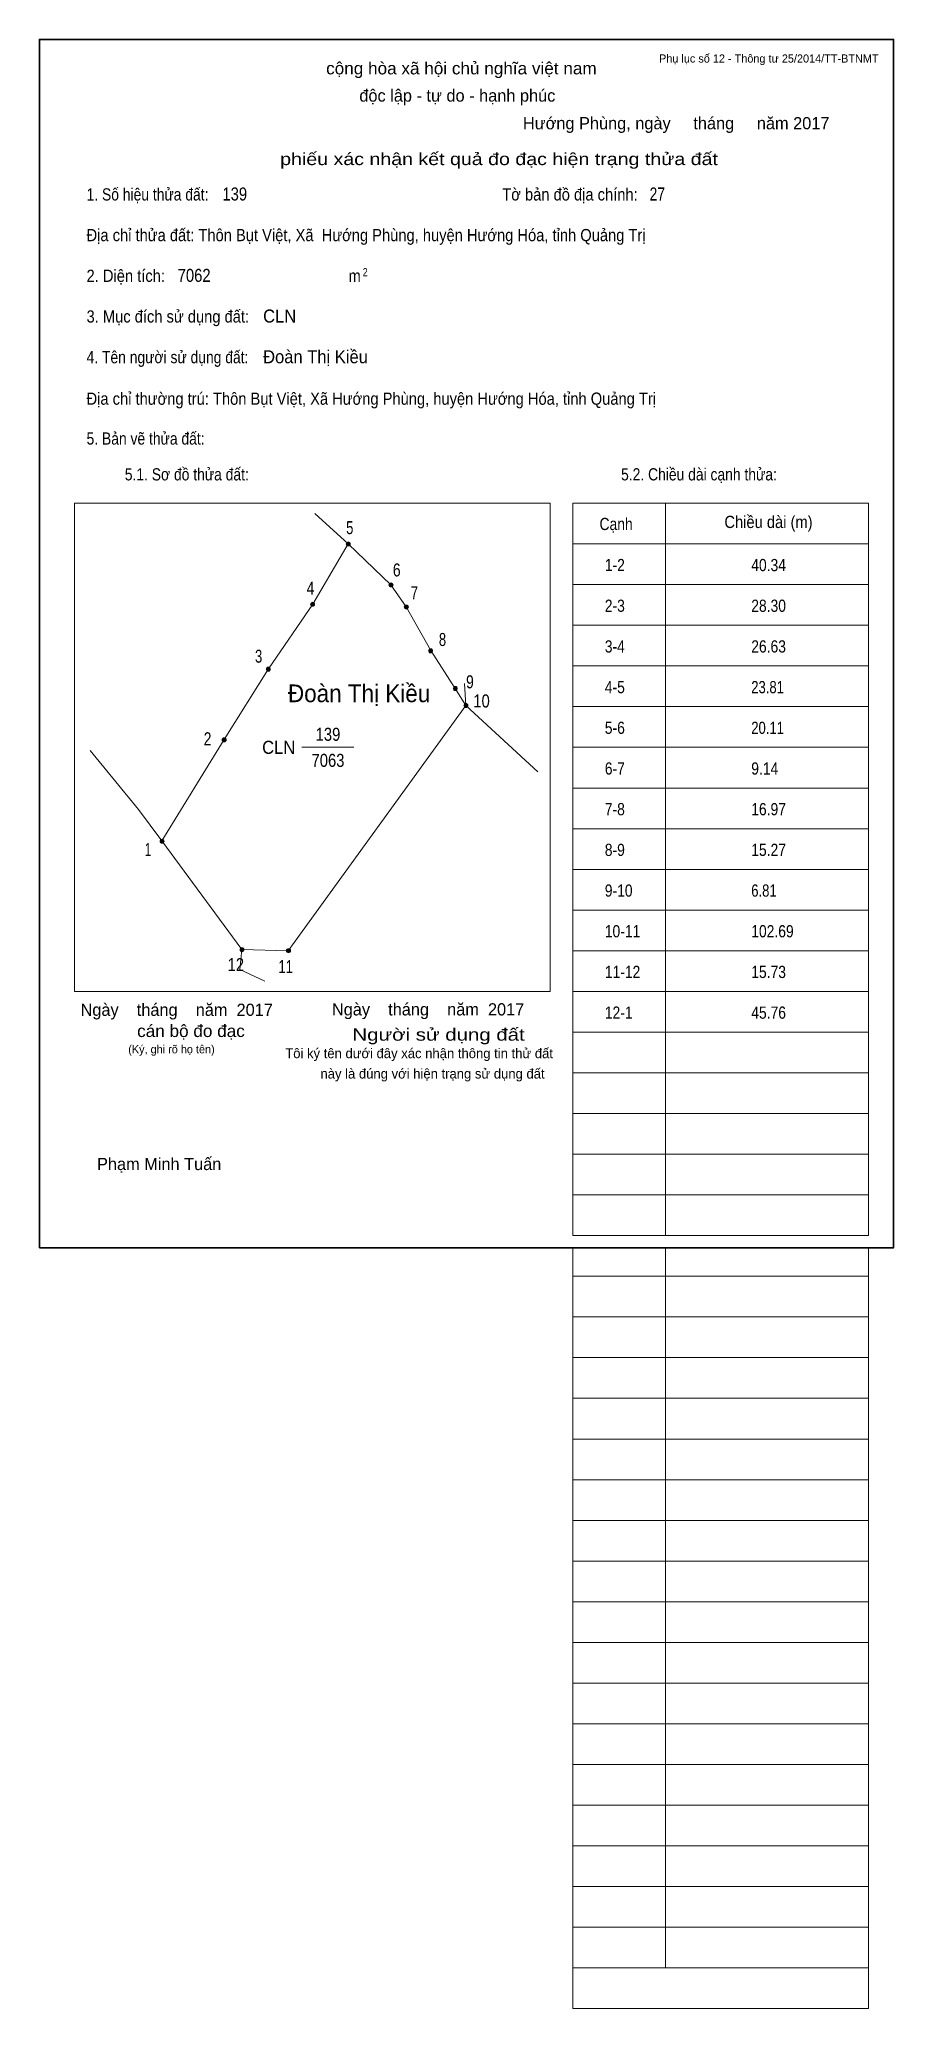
# Model space of a CAD drawing. Header units: centimetres. Extents: x 0 to 21, y -18.7 to 29.7.
import ezdxf
from ezdxf.enums import TextEntityAlignment as Align

# ---------------------------------------------------------------- set-up
doc = ezdxf.new("R2010")
doc.units = ezdxf.units.CM
doc.header["$LTSCALE"] = 0.12
for name, color, linetype in [('2', 7, 'Continuous'), ('30', 7, 'Continuous'), ('34', 7, 'Continuous')]:
    doc.layers.add(name, color=color, linetype=linetype)
for name, color, linetype, lineweight in [('32', 7, 'Continuous', 13), ('33', 7, 'Continuous', 13), ('6', 7, 'Continuous', 13), ('63', 7, 'Continuous', 13)]:
    doc.layers.add(name, color=color, linetype=linetype, lineweight=lineweight)

msp = doc.modelspace()

# ---------------------------------------------------------------- hatches: boundary and pattern name
at = {"layer": '32'}
for points in [[(7.644, 17.3004, 1), (7.544, 17.3004, 1)], [(8.6945, 16.2912, 1), (8.5945, 16.2912, 1)], [(6.7659, 15.8159, 1), (6.6659, 15.8159, 1)], [(9.0705, 15.7464, 1), (8.9705, 15.7464, 1)], [(9.6675, 14.6719, 1), (9.5675, 14.6719, 1)], [(5.6792, 14.222, 1), (5.5792, 14.222, 1)], [(10.2732, 13.7461, 1), (10.1732, 13.7461, 1)], [(10.5347, 13.3273, 1), (10.4347, 13.3273, 1)], [(4.5925, 12.4833, 1), (4.4925, 12.4833, 1)], [(3.0653, 9.9918, 1), (2.9653, 9.9918, 1)], [(5.0337, 7.3243, 1), (4.9337, 7.3243, 1)], [(6.1733, 7.3004, 1), (6.0733, 7.3004, 1)]]:
    msp.add_hatch(color=256, dxfattribs=at).paths.add_polyline_path(points)

# ---------------------------------------------------------------- linework, layer by layer
for centre in [(7.594, 17.3004), (8.6445, 16.2912), (6.7159, 15.8159), (9.0205, 15.7464), (9.6175, 14.6719), (5.6292, 14.222), (10.2232, 13.7461), (10.4847, 13.3273), (4.5425, 12.4833), (3.0153, 9.9918), (4.9837, 7.3243), (6.1233, 7.3004)]:
    msp.add_circle(centre, 0.05, dxfattribs=at)
at = {"layer": '33'}
msp.add_line((6.45, 12.3), (7.73, 12.3), dxfattribs=at)
at = {"layer": '6'}
for p, q in [((10.45, 13.87), (10.48, 13.33)), ((5.54, 6.55), (4.93, 6.84))]:
    msp.add_line(p, q, dxfattribs=at)
for points in [[(10.48, 13.33), (10.22, 13.75), (9.62, 14.68), (9.02, 15.75), (8.64, 16.29), (7.59, 17.3), (6.77, 18.05)], [(7.59, 17.3), (6.72, 15.82), (5.63, 14.23), (4.54, 12.49), (3.01, 10)], [(4.98, 7.33), (6.12, 7.3), (10.48, 13.33), (12.25, 11.7)], [(1.25, 12.22), (2.44, 10.77), (3.01, 10)], [(3.01, 10), (4.98, 7.33), (4.93, 6.84)]]:
    msp.add_lwpolyline(points, dxfattribs=at)
at = {"layer": '63'}
for p, q in [((0.86, 18.3), (12.56, 18.3)), ((0.86, 6.3), (0.86, 18.3)), ((12.56, 6.3), (12.56, 18.3)), ((13.11, 18.3), (20.38, 18.3)), ((13.11, 0.3), (13.11, 18.3)), ((15.39, 0.3), (15.39, 18.3)), ((20.38, 0.3), (20.38, 18.3)), ((13.11, 17.3), (20.38, 17.3)), ((13.11, 16.3), (20.38, 16.3)), ((13.11, 15.3), (20.38, 15.3)), ((13.11, 14.3), (20.38, 14.3)), ((13.11, 13.3), (20.38, 13.3)), ((13.11, 12.3), (20.38, 12.3)), ((13.11, 11.3), (20.38, 11.3)), ((13.11, 10.3), (20.38, 10.3)), ((13.11, 9.3), (20.38, 9.3)), ((13.11, 8.3), (20.38, 8.3)), ((13.11, 7.3), (20.38, 7.3)), ((0.86, 6.3), (12.56, 6.3)), ((13.11, 6.3), (20.38, 6.3)), ((13.11, 5.3), (20.38, 5.3)), ((13.11, 4.3), (20.38, 4.3)), ((13.11, 3.3), (20.38, 3.3)), ((13.11, 2.3), (20.38, 2.3)), ((13.11, 1.3), (20.38, 1.3)), ((13.11, 0.3), (20.38, 0.3)), ((13.11, -18.7), (13.11, 0)), ((15.39, -17.7), (15.39, 0)), ((20.38, -18.7), (20.38, 0)), ((13.11, -0.7), (20.38, -0.7)), ((13.11, -0.7), (20.38, -0.7)), ((13.11, -1.7), (20.38, -1.7)), ((13.11, -2.7), (20.38, -2.7)), ((13.11, -3.7), (20.38, -3.7)), ((13.11, -4.7), (20.38, -4.7)), ((13.11, -5.7), (20.38, -5.7)), ((13.11, -6.7), (20.38, -6.7)), ((13.11, -7.7), (20.38, -7.7)), ((13.11, -8.7), (20.38, -8.7)), ((13.11, -9.7), (20.38, -9.7)), ((13.11, -10.7), (20.38, -10.7)), ((13.11, -11.7), (20.38, -11.7)), ((13.11, -12.7), (20.38, -12.7)), ((13.11, -13.7), (20.38, -13.7)), ((13.11, -14.7), (20.38, -14.7)), ((13.11, -15.7), (20.38, -15.7)), ((13.11, -16.7), (20.38, -16.7)), ((13.11, -17.7), (20.38, -17.7)), ((13.11, -18.7), (20.38, -18.7))]:
    msp.add_line(p, q, dxfattribs=at)
at = {"layer": '63', "lineweight": 35}
msp.add_lwpolyline([(0, 0), (0, 29.7), (21, 29.7), (21, 0)], close=True, dxfattribs=at)

# ---------------------------------------------------------------- texts
at = {"layer": '2', "width": 0.95}
msp.add_text('Đoàn Thị Kiều', height=0.4346, dxfattribs=at).set_placement((7.86, 13.41), align=Align.CENTER)
at = {"layer": '30'}
for s, width, p in [('1-2', 0.85, (13.9, 16.63)), ('40.34', 0.85, (17.5, 16.63)), ('2-3', 0.85, (13.9, 15.63)), ('28.30', 0.85, (17.5, 15.63)), ('3-4', 0.85, (13.9, 14.63)), ('26.63', 0.85, (17.5, 14.63)), ('4-5', 0.85, (13.9, 13.63)), ('23.81', 0.8, (17.5, 13.63)), ('5-6', 0.85, (13.9, 12.63)), ('20.11', 0.8, (17.5, 12.63)), ('6-7', 0.85, (13.9, 11.63)), ('9.14', 0.85, (17.5, 11.63)), ('7-8', 0.85, (13.9, 10.63)), ('16.97', 0.85, (17.5, 10.63)), ('8-9', 0.85, (13.9, 9.63)), ('15.27', 0.85, (17.5, 9.63)), ('9-10', 0.85, (13.9, 8.63)), ('6.81', 0.8, (17.5, 8.63)), ('10-11', 0.85, (13.9, 7.63)), ('102.69', 0.85, (17.5, 7.63)), ('11-12', 0.85, (13.9, 6.63)), ('15.73', 0.85, (17.5, 6.63)), ('12-1', 0.85, (13.9, 5.63)), ('45.76', 0.85, (17.5, 5.63))]:
    msp.add_text(s, height=0.3, dxfattribs=dict(at, width=width)).set_placement(p)
at = {"layer": '32'}
for s, width, p in [('5', 0.75, (7.63, 17.54)), ('6', 0.8, (8.785, 16.5)), ('4', 0.8, (6.665, 16.05)), ('7', 0.75, (9.22, 15.94)), ('8', 0.75, (9.91, 14.79)), ('3', 0.75, (5.39, 14.38)), ('9', 0.8, (10.585, 13.75)), ('10', 0.85, (10.87, 13.28)), ('2', 0.8, (4.135, 12.35)), ('1', 0.65, (2.67, 9.63)), ('12', 0.85, (4.83, 6.8)), ('11', 0.75, (6.055, 6.75))]:
    msp.add_text(s, height=0.32, dxfattribs=dict(at, width=width)).set_placement(p, align=Align.CENTER)
at = {"layer": '33', "width": 0.85}
for s, p in [('139', (7.095, 12.46)), ('7063', (7.095, 11.82))]:
    msp.add_text(s, height=0.32, dxfattribs=at).set_placement(p, align=Align.CENTER)
at = {"layer": '33', "width": 0.95}
msp.add_text('CLN', height=0.32, dxfattribs=at).set_placement((6.29, 12.14), align=Align.RIGHT)
at = {"layer": '34'}
for s, width, p in [('139', 0.85, (4.5, 25.74)), ('27', 0.8, (15, 25.74)), ('7062', 0.85, (3.4, 23.74)), ('CLN', 0.95, (5.5, 22.74)), ('Đoàn Thị Kiều', 0.95, (5.5, 21.74))]:
    msp.add_text(s, height=0.32, dxfattribs=dict(at, width=width)).set_placement(p)
at = {"layer": '63', "width": 1.05}
msp.add_text('cộng hòa xã hội chủ nghĩa việt nam', height=0.3, dxfattribs=at).set_placement((10.375, 28.84), align=Align.CENTER)
at = {"layer": '63'}
for s, height, p in [('Phụ lục số 12 - Thông tư 25/2014/TT-BTNMT', 0.2, (20.63, 29.13)), ('Ngày    tháng    năm  2017', 0.3, (5.74, 5.7)), ('Ngày    tháng    năm  2017', 0.3, (11.92, 5.71)), ('(Ký, ghi rõ họ tên)', 0.2, (4.31, 4.78))]:
    msp.add_text(s, height=height, dxfattribs=at).set_placement(p, align=Align.RIGHT)
for s, height, p in [('độc lập - tự do - hạnh phúc', 0.3, (10.275, 28.17)), ('Hướng Phùng, ngày     tháng     năm 2017', 0.3, (15.655, 27.49)), ('Tôi ký tên dưới đây xác nhận thông tin thử đất', 0.24, (9.335, 4.66)), ('này là đúng với hiện trạng sử dụng đất', 0.24, (9.665, 4.16)), ('Phạm Minh Tuấn', 0.3, (2.945, 1.91))]:
    msp.add_text(s, height=height, dxfattribs=at).set_placement(p, align=Align.CENTER)
for s, width, p in [('phiếu xác nhận kết quả đo đạc hiện trạng thửa đất', 1.2, (16.68, 26.61)), ('cán bộ đo đạc', 1.05, (5.05, 5.18)), ('Người sử dụng đất', 1.25, (11.93, 5.09))]:
    msp.add_text(s, height=0.3, dxfattribs=dict(at, width=width)).set_placement(p, align=Align.RIGHT)
for s, height, width, p in [('1. Số hiệu thửa đất:', 0.3, 0.85, (1.16, 25.74)), ('Tờ bản đồ địa chính:', 0.3, 0.9, (11.38, 25.74)), ('Địa chỉ thửa đất: Thôn Bụt Việt, Xã  Hướng Phùng, huyện Hướng Hóa, tỉnh Quảng Trị', 0.3, 0.9, (1.16, 24.74)), ('2. Diện tích:', 0.3, 0.9, (1.16, 23.74)), ('m', 0.3, 0.9, (7.6, 23.74)), ('2', 0.2, 0.8, (7.95, 23.88)), ('3. Mục đích sử dụng đất:', 0.3, 0.9, (1.16, 22.74)), ('4. Tên người sử dụng đất:', 0.3, 0.85, (1.16, 21.74)), ('Địa chỉ thường trú: Thôn Bụt Việt, Xã Hướng Phùng, huyện Hướng Hóa, tỉnh Quảng Trị', 0.3, 0.9, (1.16, 20.72)), ('5. Bản vẽ thửa đất:', 0.3, 0.85, (1.16, 19.74)), ('5.1. Sơ đồ thửa đất:', 0.3, 0.85, (2.1, 18.86)), ('5.2. Chiều dài cạnh thửa:', 0.3, 0.85, (14.3, 18.86)), ('Cạnh', 0.3, 0.85, (13.77, 17.64)), ('Chiều dài (m)', 0.3, 0.9, (16.84, 17.69))]:
    msp.add_text(s, height=height, dxfattribs=dict(at, width=width)).set_placement(p)

doc.saveas('drawing.dxf')
